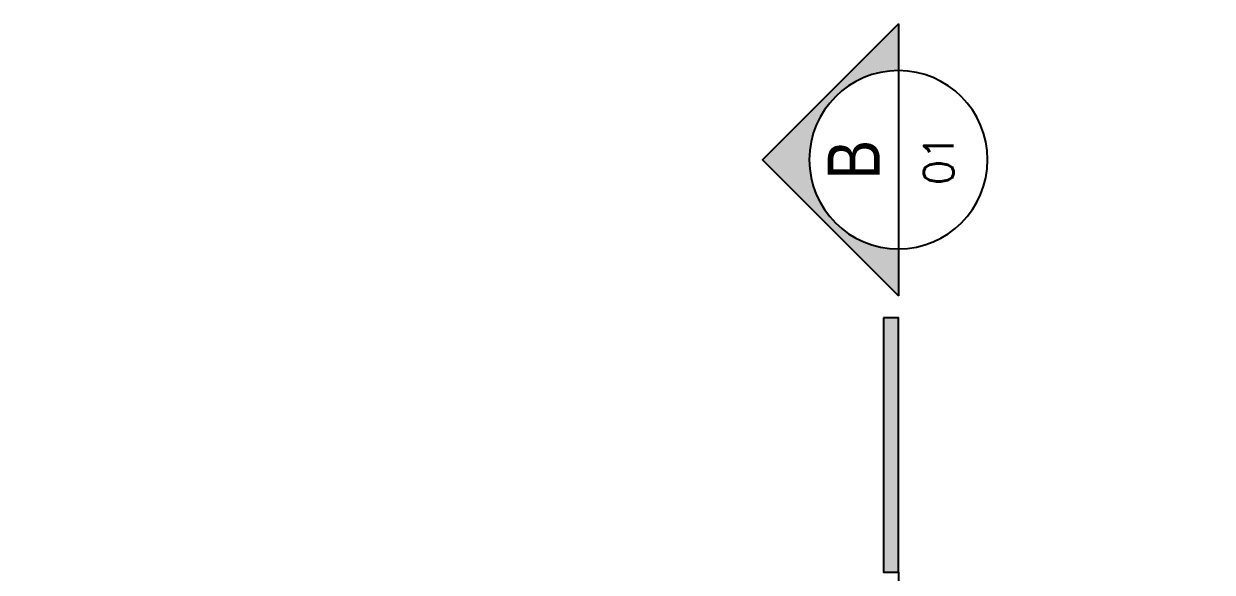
# Model space of a CAD drawing. Header units: millimetres. Extents: x 45003 to 46969, y 6653 to 6979.
# Drawn here: x 45076.441 to 45080.441, y 6880.303 to 6882.148 of the extents above; entities that cross this region are included whole.
import ezdxf
from ezdxf.enums import TextEntityAlignment as Align

# ---------------------------------------------------------------- set-up
doc = ezdxf.new("R2010")
doc.units = ezdxf.units.MM
doc.linetypes.add('ACAD_ISO04W100', pattern=[30, 24, -3, 0, -3])
for name, color, linetype in [('ARQ-COTAS', 30, 'Continuous'), ('ARQ-EIXOS', 2, 'ACAD_ISO04W100'), ('ARQ-SÍMBOLOS', 2, 'Continuous'), ('ARQ-TEXTO2', 2, 'Continuous'), ('ARQ-TEXTO4', 4, 'Continuous')]:
    doc.layers.add(name, color=color, linetype=linetype)
doc.styles.add('ARIAL', font='ARIALN.TTF', dxfattribs={"height": 0.18})
doc.styles.add('ROMANS', font='romans.shx')
doc.styles.add('Romans_Anot', font='romans.shx')
doc.dimstyles.new('Escala 1-100', dxfattribs={"dimtxt": 0.2, "dimasz": 0.15, "dimexe": 0.1, "dimexo": 0.2, "dimgap": 0.15, "dimtad": 1, "dimzin": 4, "dimdsep": 46, "dimtxsty": 'Romans_Anot', "dimblk": 'OBLIQUE', "dimcen": 0.25, "dimclrd": 256, "dimclre": 256, "dimclrt": 2, "dimadec": 0, "dimazin": 0, "dimtfac": 1, "dimtix": 1, "dimtmove": 2, "dimatfit": 3, "dimfxl": 0, "dimlwd": -1, "dimlwe": -1, "dimarcsym": 0})

# ---------------------------------------------------------------- blocks, each defined once
blk = doc.blocks.new('_Oblique')
at = {"color": 0, "linetype": 'ByBlock', "lineweight": -2}
blk.add_line((-0.5, -0.5), (0.5, 0.5), dxfattribs=at)
blk = doc.blocks.new('*D117')
at = {"layer": 'ARQ-COTAS', "transparency": 16777216}
for p, q in [((45052.5165, 6879.0893), (45052.5165, 6880.0267)), ((45088.3665, 6879.0893), (45088.3665, 6880.0267)), ((45088.3665, 6879.9267), (45052.5165, 6879.9267))]:
    blk.add_line(p, q, dxfattribs=at)
at = {"layer": 'Defpoints', "color": 0, "transparency": 16777216}
for p in [(45052.5165, 6879.9267), (45052.5165, 6878.8893), (45088.3665, 6878.8893)]:
    blk.add_point(p, dxfattribs=at)
at = {"layer": 'ARQ-COTAS', "transparency": 16777216, "xscale": 0.15, "yscale": 0.15, "zscale": 0.15, "rotation": 180}
blk.add_blockref('_Oblique', (45052.5165, 6879.9267), dxfattribs=at)
at = {"layer": 'ARQ-COTAS', "transparency": 16777216, "xscale": 0.15, "yscale": 0.15, "zscale": 0.15}
blk.add_blockref('_Oblique', (45088.3665, 6879.9267), dxfattribs=at)
at = {"layer": 'ARQ-COTAS', "color": 2, "transparency": 16777216, "insert": (45070.4415, 6880.1767), "char_height": 0.2, "attachment_point": 5, "style": 'Romans_Anot'}
blk.add_mtext('35.85', dxfattribs=at)
blk = doc.blocks.new('Símbolo_Corte')
at = {"layer": 'ARQ-SÍMBOLOS'}
h = blk.add_hatch(color=256, dxfattribs=at)
h.dxf.hatch_style = 1
h.paths.add_polyline_path([(0, 0.9151), (-0.9151, 0), (-0.6, 0, -1), (0.6, 0), (0.9151, 0)])
at = {"layer": 'ARQ-SÍMBOLOS', "ltscale": 0.1}
blk.add_hatch(color=256, dxfattribs=at).paths.add_polyline_path([(1.0626, 0.1), (2.7749, 0.1), (2.7749, 0), (1.0626, 0)])
at = {"layer": 'ARQ-SÍMBOLOS'}
for p, q in [((-0.9151, 0), (-0.6, 0)), ((0.6, 0), (0.9151, 0))]:
    blk.add_line(p, q, dxfattribs=at)
at = {"layer": 'ARQ-SÍMBOLOS', "color": 4}
blk.add_line((-0.6, 0), (0.6, 0), dxfattribs=at)
at = {"layer": 'ARQ-SÍMBOLOS'}
blk.add_lwpolyline([(-0.9151, 0), (0, 0.9151), (0.9151, 0)], dxfattribs=at)
blk.add_lwpolyline([(1.0626, 0.1), (2.7749, 0.1), (2.7749, 0), (1.0626, 0)], close=True, dxfattribs=at)
blk.add_circle((0, 0), 0.6, dxfattribs=at)
at = {"layer": 'ARQ-TEXTO2', "style": 'ROMANS'}
blk.add_attdef('NUMERO-FOLHA', text='', height=0.2, dxfattribs=at).set_placement((0, -0.2711), align=Align.MIDDLE_CENTER)
at = {"layer": 'ARQ-TEXTO4', "style": 'ARIAL'}
blk.add_attdef('NUMERO-DESENHO-NA-FOLHA', text='', height=0.35, dxfattribs=at).set_placement((0, 0.3012), align=Align.MIDDLE_CENTER)

msp = doc.modelspace()

# ---------------------------------------------------------------- linework, layer by layer
at = {"layer": 'ARQ-EIXOS', "ltscale": 0.05}
msp.add_line((45079.3854, 6880.3034), (45079.3854, 6875.9623), dxfattribs=at)

# ---------------------------------------------------------------- block references
at = {"layer": 'ARQ-SÍMBOLOS', "ltscale": 0.03}
ref = msp.add_blockref('Símbolo_Corte', (45079.3854, 6881.6909), dxfattribs=dict(at, xscale=-0.5, yscale=0.5, zscale=0.5, rotation=90))
ref.add_attrib('NUMERO-FOLHA', '01', dxfattribs={"layer": 'ARQ-TEXTO2', "ltscale": 0.03, "height": 0.1, "rotation": 90, "style": 'ROMANS'}).set_placement((45079.521, 6881.6909), align=Align.MIDDLE_CENTER)
ref.add_attrib('NUMERO-DESENHO-NA-FOLHA', 'B', dxfattribs={"layer": 'ARQ-TEXTO4', "ltscale": 0.03, "height": 0.175, "rotation": 90, "style": 'ARIAL'}).set_placement((45079.2348, 6881.6909), align=Align.MIDDLE_CENTER)

# ---------------------------------------------------------------- dimensions: what is measured, and where the dimension line sits
at = {"layer": 'ARQ-COTAS'}
dim = msp.add_linear_dim(base=(45052.5165, 6879.9267), p1=(45088.3665, 6878.8893), p2=(45052.5165, 6878.8893), dimstyle='Escala 1-100', dxfattribs=at)
dim.commit()
dim.dimension.update_dxf_attribs({"geometry": '*D117', "text_midpoint": (45070.4415, 6880.1767)})

doc.saveas('drawing.dxf')
